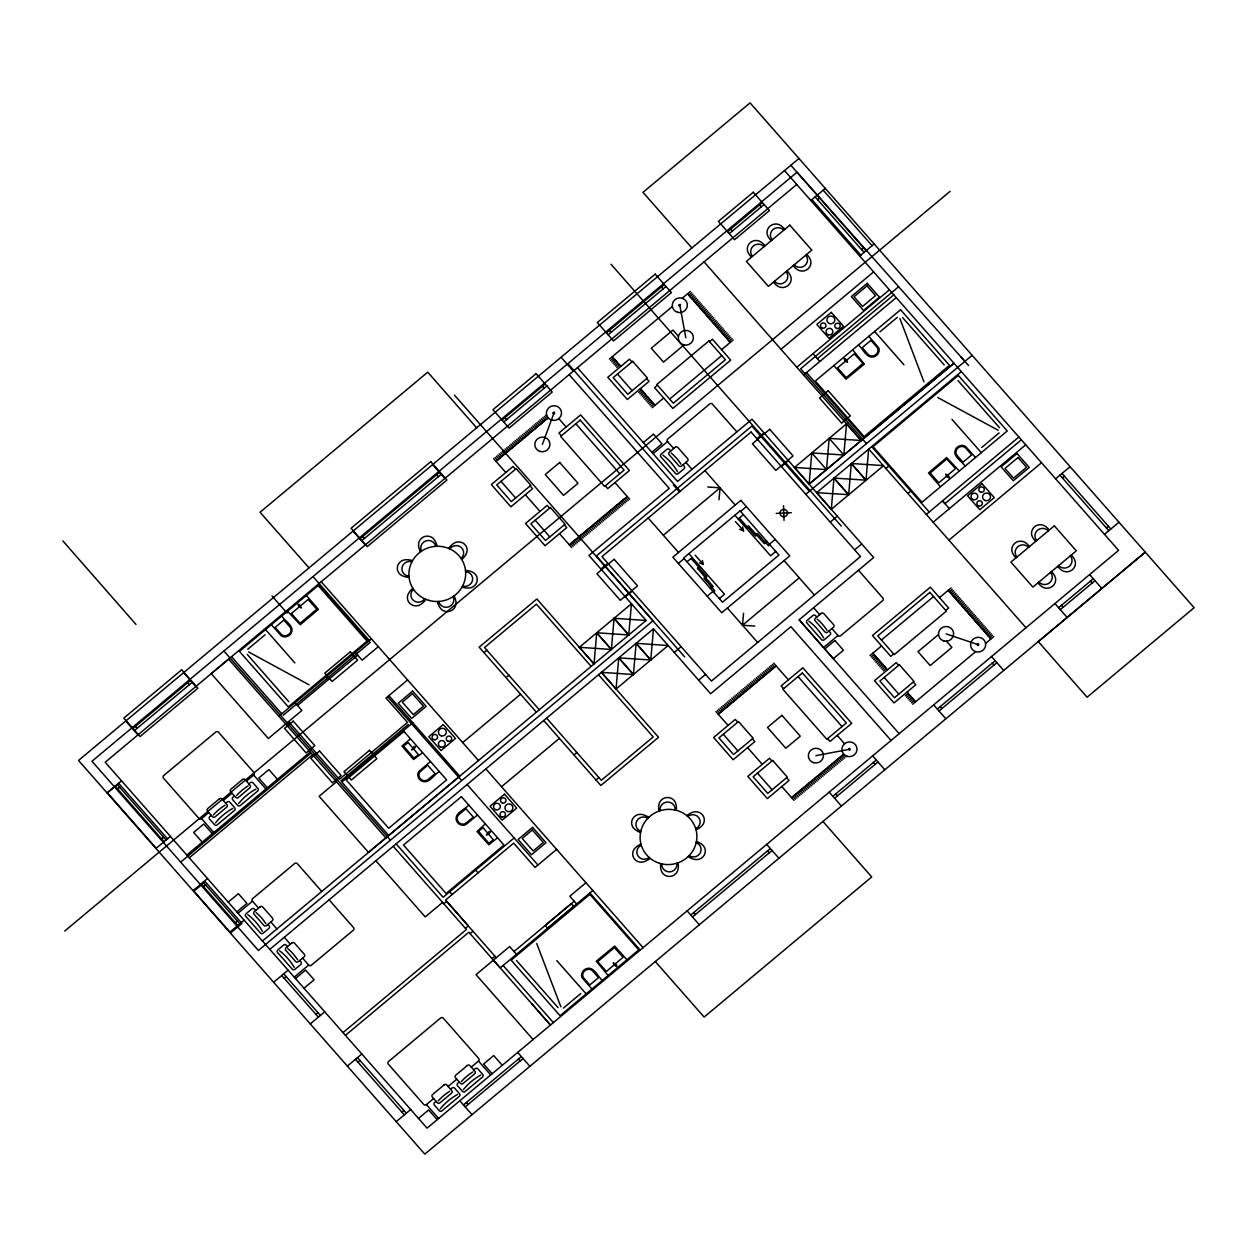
<?xml version="1.0" encoding="UTF-8"?>
<svg xmlns="http://www.w3.org/2000/svg" width="1257" height="1257" viewBox="0 0 1257 1257"><rect width="100%" height="100%" fill="white"/><g stroke="black" fill="none" stroke-linecap="round" stroke-linejoin="round"><path stroke-width="1.5" d="M846.448 360.476L845.081 361.01L844.06 358.638L845.395 358.732L847.595 362.252L845.411 361.199M300.25 606.173L298.883 606.691L297.862 604.334L299.197 604.413L301.413 607.948L299.213 606.88M577.45 367.673L677.523 481.447L752.016 419.225L809.084 484.102L953.984 363.242L861.218 440.484L846.527 423.813L794.455 467.463L831.301 509.336L833.957 478.084L866.01 480.158L868.65 448.922L1025.979 627.746M594.042 663.963L596.714 632.774L628.767 634.958L631.438 603.769L579.351 647.308L594.042 663.963L536.865 598.976L479.168 647.166L536.346 712.169M846.527 423.813L843.84 455.003L811.786 452.929L809.131 484.102L861.218 440.484L704.093 261.896M794.455 467.463L826.509 469.584L829.149 438.379L861.218 440.484M616.04 689.04L618.758 657.835L650.796 660.019L636.121 643.333L633.402 674.522L601.396 672.338L616.04 689.04L668.158 645.517L636.121 643.333L650.765 660.019L653.483 628.814L710.614 693.785L790.889 626.709L891.087 740.499M719.02 499.767L720.057 487.842L707.785 487.009M754.797 626.065L742.51 625.248L743.547 613.306M412.909 747.915L414.119 748.763L415.548 746.564L414.213 746.469L411.51 749.926L413.773 748.905M487.779 833.03L489.004 833.878L490.434 831.663L489.099 831.584L486.396 835.041L488.659 834.004M542.364 444.428L553.96 413.082M283.171 715.296L370.281 642.327M181.228 861.658L310.275 753.65M313.669 755.818L316.56 753.399M898.629 286.722L800.63 368.772L866.466 443.611M335.273 780.377L338.164 777.957M336.483 781.775L319.121 796.278L368.505 852.403L459.763 776.15L388.916 695.608L386.009 698.028L407.472 722.414L339.359 779.309L288.591 721.597M340.898 780.927L408.289 724.425M348.33 776.637L374.366 754.876L371.931 752.095M600.925 569.075L607.838 563.309M625.357 596.855L632.255 591.073M858.484 570.269L882.885 598.065A1.901 1.838 -14.2 0 1 882.665 600.657L840.666 635.696A1.901 1.838 -14.2 0 1 838.01 635.508L823.524 647.591L799.122 619.795L873.678 557.542L816.626 492.681L961.338 371.616M769.41 544.218L775.192 539.379M468.704 804.999C465.027 809.728 453.667 813.012 456.558 820.868A7.448 7.212 -14.2 0 0 459.559 824.293L461.743 825.126A5.939 5.751 -14.2 0 0 465.766 824.608L477.503 814.992M885.871 468.5L888.762 466.08M466.206 823.036L473.308 817.097L465.938 808.722L458.836 814.662A5.374 5.201 -14.2 0 0 458.271 821.669L458.994 822.518A5.374 5.201 -14.2 0 0 466.206 823.052M830.201 522.095L837.288 516.171M484.903 824.246L477.016 831.553L488.894 844.798L497.128 838.12M907.868 493.482L910.759 491.063M854.634 549.875L861.721 543.951M981.748 447.476L999.095 432.942M926.299 514.427L1018.893 436.996M1021.344 439.777L944.95 503.648L942.499 500.867L949.349 508.645M933.134 522.205L1025.712 444.805M556.631 849.386L535.042 867.44L513.673 843.148L445.559 900.043L496.264 957.708M470.071 933.637L472.962 931.217M948.925 540.149L1041.503 462.749M492.068 958.635L494.959 956.216M585.951 882.713L569.798 896.225L576.649 903.987M514.019 951.549L574.198 901.222M939.498 597.609L951.062 587.93M592.785 890.49L500.255 967.874L493.373 960.128L509.619 946.537L516.454 954.314M563.45 1008.051L580.797 993.517M798.981 158.492L78.515 760.454L424.803 1154.13L1145.268 552.169L1038.313 641.604L1087.085 697.226L1194.15 607.712L750.052 102.87L642.987 192.337L691.916 247.959M132.582 728.746L190.467 680.398M359.879 538.86L439.463 472.365M501.952 420.105L545.365 383.841M606.408 332.885L664.293 284.522M727.693 231.555L762.418 202.534M134.295 730.694L192.18 682.347M361.592 540.793L441.176 474.313M503.664 422.053L547.078 385.789M608.121 334.833L665.99 286.47M729.406 233.503L764.13 204.482M796.734 184.465L105.195 762.245L427.05 1128.142L1118.589 550.377L784.525 170.591M247.739 649.256L265.117 634.754M609.378 359.093L672.338 306.519M682.252 298.239L690.407 291.404M610.603 360.492L613.495 358.072M688.742 295.206L691.633 292.787M611.829 361.875L614.72 359.455M689.952 296.605L692.858 294.185M613.055 363.273L615.946 360.853M691.177 297.988L694.068 295.568M496.059 461.382L548.162 417.921L545.727 415.14M614.264 364.656L617.156 362.236M692.403 299.37L695.294 296.966M810.828 200.507L825.299 188.409M615.49 366.038L618.381 363.619M693.628 300.769L696.519 298.349M107.065 792.916L121.536 780.833M616.716 367.437L619.607 365.017M694.838 302.151L697.745 299.732M817.616 199.659L819.643 197.962M696.064 303.55L698.955 301.13M117.624 788.925L119.635 787.228M697.289 304.932L700.18 302.513M698.515 306.315L701.406 303.895M699.725 307.714L702.616 305.294M700.95 309.096L703.841 306.677M702.176 310.495L705.067 308.075M703.401 311.877L706.293 309.458M704.611 313.26L707.502 310.84M705.837 314.659L708.728 312.239M707.062 316.041L709.954 313.622M708.288 317.424L711.179 315.02M709.498 318.822L712.389 316.403M710.724 320.205L713.615 317.785M683.997 344.952L663.476 362.095L651.252 348.205L672.966 330.072L678.434 336.295M711.949 321.603L714.84 319.184M713.175 322.986L716.066 320.566M714.385 324.369L717.276 321.949M715.61 325.767L718.501 323.348M638.697 392.435L641.589 390.016M716.836 327.15L719.727 324.73M639.923 393.818L642.814 391.398M718.061 328.533L720.952 326.129M641.149 395.201L644.04 392.781M719.271 329.931L722.162 327.511M642.358 396.599L645.265 394.179M720.497 331.314L723.388 328.894M657.442 385.192L654.536 387.612L672.856 408.431L730.726 360.083L712.42 339.249L709.514 341.668M643.584 397.982L646.475 395.562M721.722 332.712L724.613 330.292M644.81 399.365L647.701 396.961M722.948 334.095L725.839 331.675M646.035 400.763L648.926 398.343M724.158 335.478L727.049 333.058M647.245 402.146L650.152 399.726M725.383 336.876L728.274 334.456M648.471 403.544L651.362 401.124M726.609 338.259L729.5 335.839M649.696 404.927L652.587 402.507M727.819 339.641L730.726 337.237M278.85 716.239L371.459 638.87M650.922 406.31L653.813 403.906M729.044 341.04L731.935 338.62M652.132 407.708L663.696 398.013M721.581 349.666L733.161 340.003M297.5 705.476L357.711 655.18M669.651 399.066L721.738 355.558M378.294 646.648L362.11 660.176L355.26 652.399M287.005 725.509L289.896 723.089M861.595 249.64L863.622 247.959M161.587 838.922L163.614 837.225M859.694 256.051L874.165 243.968M155.931 848.475L170.402 836.376M643.317 442.558L653.451 434.105L661.999 443.815L651.88 452.284M64.736 931.044L950.072 191.347M246.435 781.131L253.663 775.082A1.901 1.838 -14.2 0 0 253.898 772.489L218.467 732.202A1.901 1.838 -14.2 0 0 215.795 732.03L163.709 775.553A1.901 1.838 -14.2 0 0 163.489 778.146L198.905 818.417A1.901 1.838 -14.2 0 0 201.576 818.606L208.819 812.556M223.275 800.473L231.964 793.214M211.255 815.337L209.809 816.547A1.901 1.838 -14.2 0 0 209.589 819.14L214.476 824.702A1.901 1.838 -14.2 0 0 217.131 824.875L234.493 810.372A1.901 1.838 -14.2 0 0 234.729 807.764L229.842 802.217A1.901 1.838 -14.2 0 0 227.171 802.029L225.726 803.239M234.399 795.995L232.954 797.205A1.901 1.838 -14.2 0 0 232.734 799.798L237.62 805.36A1.901 1.838 -14.2 0 0 240.291 805.533L257.654 791.03A1.901 1.838 -14.2 0 0 257.874 788.422L252.987 782.875A1.901 1.838 -14.2 0 0 250.316 782.687L248.87 783.897M653.09 453.667L667.561 441.584A1.901 1.838 -14.2 0 1 667.797 438.992L709.749 403.921A1.901 1.838 -14.2 0 1 712.42 404.11L736.853 431.874M780.99 349.289L873.631 271.889M186.822 855.043L310.243 751.922M189.257 857.824L312.694 754.703M388.916 695.608L407.614 679.974M569.28 544.768L627.18 496.468M796.781 367.248L889.406 289.833M817.38 358.701L893.806 294.845M896.257 297.61L803.616 375.026L806.507 372.606L864.109 438.065M193.028 890.632L207.499 878.549M203.571 886.641L205.598 884.944M484.086 652.572L486.993 650.152M879.963 331.817L897.341 317.314M412.799 722.775L341.794 782.09L388.727 835.512M756.965 438.693L763.989 432.832M410.018 739.132L402.004 746.045L413.616 759.511L422.226 753.022M663.335 535.231L720.057 487.842M228.24 902.133L238.359 893.664L246.922 903.39L236.787 911.859M506.084 677.57L508.975 675.15M238.013 913.242L252.484 901.159A1.901 1.838 -14.2 0 1 252.704 898.551L294.672 863.496A1.901 1.838 -14.2 0 1 297.343 863.669L321.761 891.449M235.326 922.748L237.353 921.051M781.398 466.473L788.422 460.612M430.491 761.553L418.958 771.389A5.939 5.751 -14.2 0 0 417.811 775.192L418.33 777.423A7.448 7.212 -14.2 0 0 421.331 780.848C428.7 784.824 433.916 774.485 439.29 771.562M420.608 771.217L427.726 765.277L435.095 773.652L427.977 779.591A5.374 5.201 -14.2 0 1 420.781 779.073L420.027 778.24A5.374 5.201 -14.2 0 1 420.592 771.217M229.67 932.301L244.141 920.203M844.013 420.922L846.904 418.502M462.686 742.588L520.571 694.225M678.34 563.435L684.122 558.595M740.577 511.426L746.359 506.602M686.935 561.785L692.277 557.574M738.173 518.984L743.39 514.632M697.682 568.573L698.845 567.614M700.463 566.876L699.301 567.85L691.114 558.548M746.485 528.427L747.632 527.453L739.446 518.151M262.446 941.022L646.114 620.455L588.952 555.453L669.227 488.392L569.154 374.617M705.067 577.246L703.904 578.22L712.091 587.522L713.253 586.563L697.509 568.384L698.672 567.41L706.858 576.712L705.696 577.686M756.29 534.445L757.452 533.471L765.639 542.788L764.476 543.747L748.449 525.819L747.302 526.777L755.488 536.095L756.635 535.121M805.784 494.3L972.132 355.338M269.799 949.381L653.483 628.814M710.158 588.182L711.462 587.098L714.762 590.837L713.457 591.937M766.597 541.013L765.293 542.113L768.593 545.852L769.897 544.768M707.172 596.211L712.97 591.371M719.318 598.599L724.519 594.247L688.852 553.677M775.758 551.43L770.557 555.783L734.874 515.229M831.301 509.336L883.451 465.734M501.512 786.725L559.381 738.362M273.617 982.267L288.089 970.168M284.161 978.26L286.187 976.579M674.223 652.414L681.137 646.648M294.232 977.145L308.688 965.062A1.901 1.838 -14.2 0 0 311.359 965.235L353.327 930.18A1.901 1.838 -14.2 0 0 353.547 927.587L329.114 899.808M295.442 978.543L305.577 970.074L314.124 979.8L303.99 988.253M573.978 754.938L576.869 752.519M742.51 625.248L799.232 577.859M698.656 680.178L705.57 674.412M514.129 837.963L443.124 897.278L396.112 843.84M442.59 902.4L425.227 916.903L375.859 860.762M443.8 903.767L446.691 901.348L468.311 925.89L465.404 928.326M595.959 779.937L598.851 777.517M315.916 1014.368L317.942 1012.686M310.259 1023.921L324.73 1011.838M718.297 714.322L776.166 665.974M343.02 1032.626L466.441 929.504L393.221 846.26M345.424 1035.359L468.845 932.238L550.456 1025.036L531.695 1003.605M347.356 1066.093L361.827 1053.995M1055.613 478.791L1070.084 466.693M357.899 1062.102L359.926 1060.405M1062.401 477.943L1064.428 476.246M493.388 960.144L476.026 974.646L533.094 1039.539M881.424 640.033L933.558 596.556M869.985 655.573L881.581 645.925M871.211 656.955L874.102 654.536M949.396 591.733L952.287 589.329M872.421 658.354L875.328 655.934M950.606 593.131L953.497 590.711M873.646 659.736L876.538 657.317M951.832 594.514L954.723 592.11M874.872 661.135L877.763 658.715M953.057 595.912L955.948 593.493M876.082 662.518L878.989 660.098M954.267 597.295L957.158 594.875M877.307 663.9L880.199 661.496M955.493 598.693L958.384 596.274M878.533 665.299L881.424 662.879M956.718 600.076L959.61 597.656M893.633 653.923L890.726 656.343L872.437 635.492L930.353 587.192L948.642 608.027L945.751 610.446M879.743 666.681L882.65 664.277M957.928 601.475L960.819 599.055M880.968 668.08L883.86 665.66M959.154 602.857L962.045 600.437M882.194 669.462L885.085 667.043M960.379 604.24L963.271 601.836M883.404 670.861L886.311 668.441M961.589 605.638L964.48 603.219M962.815 607.021L965.706 604.617M964.04 608.419L966.932 606M965.25 609.802L968.141 607.398M938.508 634.534L917.971 651.66L930.18 665.55L951.895 647.434L946.427 641.211M966.476 611.201L969.367 608.781M967.701 612.583L970.593 610.164M968.911 613.982L971.802 611.562M970.137 615.364L973.028 612.945M971.362 616.747L974.254 614.343M972.572 618.145L975.463 615.726M973.798 619.528L976.689 617.124M975.023 620.927L977.915 618.507M976.233 622.309L979.124 619.905M977.459 623.708L980.35 621.288M978.684 625.09L981.576 622.671M979.894 626.489L982.785 624.069M981.12 627.872L984.011 625.452M401.879 1112.084L403.89 1110.402M982.33 629.27L985.237 626.85M905.37 695.875L908.277 693.455M983.555 630.653L986.446 628.233M1106.364 527.924L1108.391 526.243M396.206 1121.637L410.678 1109.554M906.596 697.258L909.487 694.838M984.781 632.035L987.672 629.631M907.821 698.656L910.712 696.237M985.991 633.434L988.898 631.014M1104.479 534.335L1118.934 522.252M791.58 797.645L843.667 754.137L846.102 756.903M909.031 700.039L911.938 697.619M987.216 634.816L990.107 632.412M471.265 1067.114L478.493 1061.065A1.901 1.838 -14.2 0 0 478.713 1058.473L443.297 1018.201A1.901 1.838 -14.2 0 0 440.626 1018.013L388.539 1061.537A1.901 1.838 -14.2 0 0 388.303 1064.145L423.735 1104.416A1.901 1.838 -14.2 0 0 426.406 1104.589L433.634 1098.539M448.105 1086.457L456.794 1079.197M910.257 701.437L913.148 699.018M988.442 636.215L991.333 633.795M911.482 702.82L914.373 700.4M989.652 637.598L992.559 635.178M436.085 1101.321L434.639 1102.53A1.901 1.838 -14.2 0 0 434.403 1105.123L439.29 1110.685A1.901 1.838 -14.2 0 0 441.961 1110.858L459.324 1096.355A1.901 1.838 -14.2 0 0 459.559 1093.763L454.673 1088.201A1.901 1.838 -14.2 0 0 452.001 1088.028L450.556 1089.238M459.229 1081.978L457.784 1083.188A1.901 1.838 -14.2 0 0 457.564 1085.781L462.45 1091.343A1.901 1.838 -14.2 0 0 465.121 1091.516L482.484 1077.013A1.901 1.838 -14.2 0 0 482.704 1074.421L477.817 1068.859A1.901 1.838 -14.2 0 0 475.146 1068.686L473.7 1069.896M912.692 704.203L975.668 651.66A7.589 7.353 -14.2 0 0 985.519 642.971A7.589 7.353 -14.2 0 0 973.012 639.279A7.589 7.353 -14.2 0 0 975.825 651.707M985.598 643.38L993.768 636.576M418.487 1118.431L428.621 1109.962L437.169 1119.688M463.472 1104.934L521.356 1056.571M690.769 915.033L770.352 848.538M832.857 796.325L876.255 760.061M937.298 709.074L995.183 660.711M1058.583 607.728L1093.307 578.723M465.184 1106.883L523.069 1058.52M692.481 916.982L772.065 850.486M834.569 798.274L877.967 762.009M939.01 711.006L996.88 662.659M1060.295 609.676L1095.02 580.671M815.903 755.646L849.449 749.298M776.197 513.39L791.344 512.699M883.372 465.577L851.303 463.503L848.664 494.692L816.61 492.65M646.114 620.455L614.06 618.303L611.405 649.46L579.351 647.308M615.286 964.056L614.406 965.266L616.653 966.602L616.763 965.313L613.243 962.752L614.264 964.92M947.699 475.413L946.82 476.623L949.066 477.974L949.176 476.67L945.657 474.109L946.678 476.277M946.065 633.858L978.119 644.652M739.697 529.276L743.594 530.847L742.588 526.856M699.458 562.885L703.354 564.456L702.349 560.481M937.706 397.511L998.215 430.271M248.603 651.927L309.049 684.814M806.743 254.354L807.355 254.982A22.626 21.919 -14.2 0 1 809.885 258.533A8.658 8.39 -14.2 0 1 796.938 269.344A22.626 21.919 -14.2 0 1 793.733 266.358L793.183 265.683M771.201 240.684L770.588 240.04A22.626 21.919 -14.2 0 1 768.058 236.505A8.658 8.39 -14.2 0 1 780.99 225.694A22.626 21.919 -14.2 0 1 784.211 228.68L784.745 229.355M787.008 270.836L787.62 271.465A22.626 21.919 -14.2 0 1 790.15 275.016A8.658 8.39 -14.2 0 1 777.219 285.826A22.626 21.919 -14.2 0 1 773.998 282.841L773.526 282.244M1071.247 555.06L1071.86 555.688A22.626 21.919 -14.2 0 1 1074.389 559.239A8.658 8.39 -14.2 0 1 1061.442 570.05A22.626 21.919 -14.2 0 1 1058.237 567.064L1057.718 566.42M751.435 257.119L750.885 256.569A22.626 21.919 -14.2 0 1 748.324 252.987A8.658 8.39 -14.2 0 1 761.255 242.177A22.626 21.919 -14.2 0 1 764.476 245.162L765.026 245.838M1035.658 541.343L1035.124 540.793A22.626 21.919 -14.2 0 1 1032.563 537.21A8.658 8.39 -14.2 0 1 1045.494 526.4A22.626 21.919 -14.2 0 1 1048.715 529.386M1051.512 571.542L1052.125 572.171A22.626 21.919 -14.2 0 1 1054.654 575.722A8.658 8.39 -14.2 0 1 1041.723 586.532A22.626 21.919 -14.2 0 1 1038.502 583.547L1037.999 582.902M1015.939 557.825L1015.389 557.275A22.626 21.919 -14.2 0 1 1012.828 553.693A8.658 8.39 -14.2 0 1 1025.775 542.883A22.626 21.919 -14.2 0 1 1028.98 545.868L1029.53 546.544M964.889 361.387L797.001 172.225L91.965 761.255L258.408 950.481L653.027 620.785L596.399 555.955L751.89 426.044L809.335 491.346M957.96 380.557L999.551 427.757M951.942 419.367L981.293 452.677M975.511 457.517L965.549 446.455A5.939 5.751 -14.2 0 0 961.668 445.402L959.374 445.936A7.448 7.212 -14.2 0 0 955.807 448.922C951.612 456.118 962.186 461.13 965.109 466.237M956.986 455.364L963.003 462.183L971.724 454.877L965.722 448.058A5.374 5.201 -14.2 0 0 958.51 447.633L957.63 448.356A5.374 5.201 -14.2 0 0 956.986 455.364M958.95 470.652L946.647 457.564L928.514 472.946L940.157 486.396M829.149 438.379L843.84 455.003M811.818 452.913L826.477 469.568M313.103 576.774L369.511 640.693M626.536 959.295L614.642 946.065L596.305 961.212L607.744 975.039M387.753 696.771L461.288 780.141M602.323 980.303C597.578 976.61 593.933 965.737 586.171 968.738A7.448 7.212 -14.2 0 0 582.604 971.724L581.724 973.845A5.939 5.751 -14.2 0 0 582.195 977.757L591.921 989.023M556.757 960.568L586.139 993.863M516.501 960.521L558.108 1007.69M224.045 651.189L390.346 840.022M823.209 190.168L872.075 245.728M961.212 357.208L968.581 365.567M790.889 165.28L866.057 250.724M1061.976 473.465L1110.842 529.008M815.164 196.878L864.03 252.421M1059.95 475.162L1108.815 530.705M811.912 199.612L860.778 255.155M902.683 317.675L944.196 364.923M1089.646 574.559L1101.855 588.449M874.621 331.439L903.924 364.797M759.527 204.954L761.239 206.902M1090.416 581.143L1092.129 583.075M868.838 336.279L878.533 347.56A5.939 5.751 -14.2 0 1 879.004 351.473L878.109 353.594A7.448 7.212 -14.2 0 1 874.542 356.579C866.764 359.549 863.135 348.676 858.405 344.984M852.984 350.232L864.392 364.074L846.024 379.19L834.161 365.944M730.584 229.135L732.297 231.084M1061.474 605.324L1063.186 607.257M1054.922 603.564L1067.13 617.454M812.98 353.704L819.831 361.482M871.62 446.612L929.19 512.008M687.532 293.839L730.27 342.423M948.171 590.35L990.862 638.98M991.506 656.547L1003.73 670.437M661.386 286.942L663.099 288.89M992.276 663.13L993.988 665.079M611.012 264.269L841.31 526.086M609.299 330.465L611.012 332.414M940.189 706.654L941.902 708.587M631.957 361.937L629.506 359.156L607.807 377.289L627.353 399.49L649.052 381.358L646.617 378.593M898.661 665.362L896.21 662.58L874.495 680.697L894.026 702.93L915.74 684.814L913.289 682.032M933.637 704.894L945.845 718.784M612.269 356.689L620.832 366.4M640.363 388.617L655.023 405.273M872.892 653.169L887.521 669.84M907.051 692.057L915.599 701.799M704.91 470.621L735.219 505.063M784.085 560.622L814.395 595.08M617.486 374.02L632.145 390.676M884.174 677.444L898.818 694.115M667.561 441.584L673.673 448.529M685.882 462.419L691.994 469.364M813.593 607.712L819.705 614.657M831.898 628.563L838.01 635.508M735.408 521.529L743.594 530.847M670.782 450.949L669.557 449.55A1.901 1.838 -14.2 0 0 666.886 449.377L661.103 454.217A1.901 1.838 -14.2 0 0 660.883 456.81L675.543 473.48A1.901 1.838 -14.2 0 0 678.199 473.653L683.997 468.814A1.901 1.838 -14.2 0 0 684.217 466.221L682.991 464.839M816.799 617.077L815.589 615.694A1.901 1.838 -14.2 0 0 812.918 615.506L807.12 620.33A1.901 1.838 -14.2 0 0 806.9 622.938L821.544 639.609A1.901 1.838 -14.2 0 0 824.215 639.797L829.997 634.958A1.901 1.838 -14.2 0 0 830.233 632.365L829.007 630.967M799.201 619.764L899.195 733.727M568.101 363.807L680.383 491.456M561.093 357.271L573.302 371.161M673.375 484.935L679.487 491.864M872.594 755.897L884.818 769.787M695.168 555.154L703.354 564.456M575.847 423.719L619.78 473.748M798.054 676.596L842.033 726.577M542.474 386.26L544.187 388.209M873.364 762.48L875.076 764.429M648.188 518.01L678.497 552.452M727.363 608.011L757.672 642.468M558.846 418.644L566.169 426.987M614.972 482.562L629.631 499.233M773.731 663.193L788.375 679.864M837.241 735.408L844.563 743.735M625.75 497.662L628.186 500.443M772.285 664.403L774.736 667.168M624.289 498.872L626.74 501.653M770.84 665.597L773.275 668.378M622.843 500.066L625.295 502.847M769.394 666.807L771.829 669.588M621.398 501.276L623.833 504.057M767.948 668.017L770.384 670.798M544.281 416.35L546.716 419.131M561.376 435.802L558.925 433.021L580.64 414.904L629.458 470.479L607.744 488.596L605.293 485.815M619.952 502.486L622.388 505.267M766.503 669.227L768.938 672.008M783.598 688.679L781.147 685.898L802.846 667.781L851.712 723.325L829.997 741.441L827.562 738.676M842.221 755.331L844.657 758.112M542.835 417.56L545.271 420.341M618.507 503.696L620.942 506.477M765.057 670.437L767.493 673.218M840.76 756.541L843.211 759.322M541.374 418.77L543.825 421.535M617.061 504.905L619.497 507.687M763.612 671.647L766.047 674.428M839.315 757.751L841.766 760.532M539.929 419.964L542.38 422.745M615.6 506.115L618.051 508.896M762.151 672.856L764.602 675.638M837.869 758.961L840.32 761.742M538.483 421.174L540.934 423.955M614.154 507.325L616.606 510.106M760.705 674.066L763.156 676.847M836.424 760.171L838.875 762.952M537.038 422.383L539.473 425.165M612.709 508.535L615.16 511.3M759.259 675.276L761.711 678.057M834.978 761.381L837.429 764.162M535.592 423.593L538.027 426.374M611.263 509.729L613.699 512.51M757.814 676.486L760.265 679.267M833.532 762.59L835.968 765.372M534.146 424.803L536.582 427.584M609.818 510.939L612.253 513.72M756.368 677.696L758.819 680.477M832.087 763.8L834.522 766.581M532.701 426.013L535.136 428.794M608.372 512.149L610.808 514.93M754.923 678.906L757.358 681.687M830.641 765.01L833.077 767.791M531.24 427.223L533.691 430.004M606.927 513.359L609.362 516.14M753.477 680.116L755.913 682.897M829.196 766.22L831.631 769.001M529.794 428.433L532.245 431.198M605.465 514.569L607.917 517.35M752.032 681.325L754.467 684.091M827.75 767.43L830.186 770.211M528.349 429.627L530.784 432.408M604.02 515.779L606.471 518.56M750.586 682.535L753.022 685.301M826.305 768.64L828.74 771.421M526.903 430.837L529.338 433.618M602.574 516.988L605.01 519.769M749.141 683.745L751.576 686.511M824.843 769.85L827.295 772.631M525.457 432.047L527.893 434.828M601.129 518.198L603.564 520.964M747.695 684.955L750.13 687.72M823.398 771.06L825.849 773.825M524.012 433.256L526.447 436.038M599.683 519.392L602.119 522.174M746.234 686.149L748.685 688.93M821.952 772.269L824.403 775.035M522.566 434.466L525.002 437.247M598.238 520.602L600.673 523.383M744.788 687.359L747.239 690.14M820.507 773.479L822.958 776.245M521.105 435.676L523.556 438.457M596.792 521.812L599.228 524.593M743.343 688.569L745.794 691.35M819.061 774.689L821.512 777.455M504.858 417.685L506.555 419.634M835.748 793.905L837.461 795.854M519.66 436.886L522.111 439.651M595.331 523.022L597.782 525.803M741.897 689.779L744.348 692.56M817.616 775.883L820.051 778.664M518.214 438.08L520.649 440.861M593.885 524.232L596.337 527.013M740.452 690.989L742.903 693.77M816.17 777.093L818.606 779.874M829.196 792.161L841.404 806.051M516.768 439.29L519.204 442.071M592.44 525.442L594.875 528.223M739.006 692.198L741.441 694.98M814.725 778.303L817.16 781.084M515.323 440.5L517.758 443.281M590.994 526.652L593.43 529.433M737.56 693.408L739.996 696.189M813.279 779.513L815.714 782.294M513.877 441.71L516.313 444.491M589.549 527.861L591.984 530.627M736.115 694.618L738.55 697.399M811.833 780.723L814.269 783.504M512.416 442.92L514.867 445.701M588.103 529.056L590.539 531.837M734.669 695.828L737.105 698.609M810.388 781.933L812.823 784.714M510.971 444.13L513.422 446.911M586.642 530.265L589.093 533.047M733.224 697.038L735.659 699.819M808.927 783.142L811.378 785.924M509.525 445.339L511.96 448.12M585.196 531.475L587.648 534.256M731.778 698.248L734.214 701.029M807.481 784.352L809.932 787.133M508.079 446.549L510.515 449.315M583.751 532.685L586.186 535.466M730.317 699.458L732.768 702.239M806.036 785.562L808.487 788.343M506.634 447.743L509.069 450.525M582.305 533.895L584.741 536.676M728.871 700.668L731.323 703.449M804.59 786.772L807.041 789.553M580.86 535.105L583.295 537.886M505.188 448.953L507.624 451.734M727.426 701.877L729.877 704.643M803.144 787.982L805.596 790.763M503.743 450.163L506.178 452.944M579.414 536.315L581.85 539.096M725.98 703.087L728.432 705.853M801.699 789.192L804.134 791.973M454.421 395.091L684.719 656.924M502.281 451.373L504.733 454.154M577.969 537.525L580.404 540.29M724.535 704.297L726.986 707.062M800.253 790.402L802.689 793.183M500.836 452.583L503.287 455.364M515.496 469.254L513.045 466.473L491.33 484.589L510.861 506.822L532.575 488.706L530.124 485.925M549.655 508.158L547.219 505.377L525.505 523.493L545.035 545.727L566.75 527.61L564.299 524.829M576.507 538.719L578.958 541.5M723.089 705.507L725.525 708.272M737.733 722.178L735.298 719.397L713.599 737.529L733.13 759.731L754.828 741.614L752.393 738.833M771.939 761.051L769.504 758.285L747.805 776.402L767.336 798.619L789.035 780.487L786.599 777.722M798.808 791.611L801.243 794.377M476.654 427.804L427.726 372.166L260.073 512.243L309.002 567.865M822.942 821.481L871.729 876.946L704.14 1017.07L655.29 961.542M499.39 453.793L501.826 456.574M575.062 539.929L577.513 542.71M721.644 706.701L724.079 709.482M797.362 792.821L799.798 795.587M573.616 541.139L576.052 543.92M497.945 455.003L500.38 457.784M720.198 707.911L722.634 710.692M795.917 794.031L798.352 796.797M496.499 456.212L498.935 458.978M572.171 542.348L574.606 545.129M718.753 709.121L721.188 711.902M794.471 795.241L796.907 798.006M495.054 457.407L497.489 460.188M570.725 543.558L573.161 546.339M717.307 710.331L719.742 713.112M793.01 796.435L795.461 799.216M493.592 458.616L505.817 472.506M525.347 494.739L539.991 511.41M559.506 533.644L571.715 547.549M715.862 711.541L728.07 725.43M747.616 747.648L762.276 764.319M781.807 786.536L794.015 800.426M501.009 481.321L515.653 497.992M535.183 520.241L549.828 536.912M723.278 734.261L737.922 750.916M757.484 773.134L772.128 789.805M432.628 464.587L444.837 478.477M766.691 844.374L778.9 858.264M436.572 474.785L438.284 476.733M767.461 850.958L769.174 852.906M601.396 672.338L658.542 737.293L600.846 785.499L543.7 720.528M591.151 666.383L536.409 604.161L484.511 647.528L539.237 709.749M598.505 674.758L653.2 736.932L601.302 780.298L546.606 718.108M362.77 536.44L364.483 538.389M693.66 912.613L695.372 914.562M353.044 531.082L365.253 544.972M687.108 910.869L699.316 924.759M321.226 581.755L478.477 760.532M485.83 768.891L643.065 947.652M318.335 584.175L368.568 641.29M589.894 892.91L640.174 950.072M306.787 595.928L318.398 609.394L300.234 624.745L287.963 611.625M467.117 784.525L537.933 865.02M352.369 654.818L354.804 657.6M272.062 596.038L287.036 613.055M281.804 616.04C284.71 621.147 295.269 626.175 291.058 633.355A7.448 7.212 -14.2 0 1 287.492 636.341L285.198 636.875A5.939 5.751 -14.2 0 1 281.301 635.806L271.371 624.729M326.317 676.58L328.768 679.361M265.573 629.568L294.861 662.926M475.68 870.048L478.116 872.814M295.049 702.71L301.9 710.488L268.338 738.519L211.239 673.642L228.601 659.124L385.868 837.9M247.283 654.441L288.764 701.72M449.629 891.81L452.08 894.575M231.508 656.704L281.741 713.819M503.114 965.486L553.363 1022.617M183.632 672.621L195.841 686.511M277.451 779.293L268.904 769.583L258.785 778.036L267.332 787.762M517.695 1052.408L529.904 1066.297M187.576 682.818L189.288 684.751M518.465 1058.991L520.178 1060.939M253.663 775.082L265.887 788.972M502.281 1065.292L493.734 1055.566L483.599 1064.019L492.163 1073.745M478.493 1061.065L490.717 1074.955M135.489 726.342L137.186 728.274M466.378 1102.515L468.091 1104.463M125.747 720.984L137.971 734.858M459.811 1100.771L472.035 1114.66M201.576 818.606L213.784 832.495M212.339 833.705L203.791 823.979L193.672 832.433L202.22 842.159M252.484 901.159L258.581 908.104M270.805 921.978L276.917 928.923M284.271 937.282L290.367 944.227M302.591 958.117L308.688 965.062M255.69 910.508L254.48 909.125A1.901 1.838 -14.2 0 0 251.809 908.952L246.011 913.776A1.901 1.838 -14.2 0 0 245.791 916.384L260.45 933.04A1.901 1.838 -14.2 0 0 263.122 933.228L268.904 928.389A1.901 1.838 -14.2 0 0 269.124 925.796L267.914 924.398M287.476 946.647L286.25 945.264A1.901 1.838 -14.2 0 0 283.595 945.075L277.797 949.915A1.901 1.838 -14.2 0 0 277.577 952.507L292.237 969.178A1.901 1.838 -14.2 0 0 294.908 969.351L300.69 964.528A1.901 1.838 -14.2 0 0 300.91 961.919L299.7 960.537M426.406 1104.589L438.614 1118.479M167.59 838.922L118.724 783.378L107.426 792.821L156.292 848.365M117.2 784.462L166.065 840.006M203.147 882.178L239.804 923.832M283.736 973.798L320.394 1015.452M357.475 1057.624L406.341 1113.168M115.173 786.144L164.038 841.703M201.12 883.86L237.777 925.529M281.725 975.495L318.367 1017.149M355.448 1059.321L404.314 1114.865M62.85 540.919L135.976 624.383M536.739 943.567L560.873 1006.794M899.918 318.555L923.926 381.845M679.817 305.247L685.835 337.772M783.52 505.691L784.022 520.398M215.434 822.926A57.492 55.685 -14.2 0 1 232.796 808.424M213.391 814.913A50.877 49.274 -14.2 0 1 224.972 805.25M238.579 803.584A57.492 55.685 -14.2 0 1 255.941 789.082M236.552 795.571A50.877 49.274 -14.2 0 1 248.132 785.908M247.818 914.687A57.492 55.685 -14.2 0 1 262.477 931.358M256.098 912.598A50.877 49.274 -14.2 0 1 265.871 923.706M440.249 1108.925A57.492 55.685 -14.2 0 1 457.611 1094.407M438.222 1100.896A50.877 49.274 -14.2 0 1 449.802 1091.233M463.409 1089.583A57.492 55.685 -14.2 0 1 480.771 1075.065M461.382 1081.554A50.877 49.274 -14.2 0 1 472.946 1071.891M279.604 950.826A57.492 55.685 -14.2 0 1 294.264 967.481M287.869 948.721A50.877 49.274 -14.2 0 1 297.642 959.829M438.08 603.643A22.626 21.919 -14.2 0 0 439.919 607.587A8.658 8.39 -14.2 0 0 455.977 602.134A22.626 21.919 -14.2 0 0 454.987 597.908A8.925 8.642 -14.2 0 0 454.013 595.959M677.994 862.852A8.925 8.642 -14.2 0 1 678.356 865.02A22.626 21.919 -14.2 0 1 678.057 869.357A8.658 8.39 -14.2 0 1 661.135 870.143A22.626 21.919 -14.2 0 1 660.538 865.837A8.925 8.642 -14.2 0 1 660.758 863.653M676.894 863.229A7.589 7.353 -14.2 0 1 669.667 871.902A7.589 7.353 -14.2 0 1 661.889 863.92M688.286 856.473A8.925 8.642 -14.2 0 0 690.14 857.73A22.626 21.919 -14.2 0 0 694.273 859.317A8.658 8.39 -14.2 0 0 702.254 844.688A22.626 21.919 -14.2 0 0 698.531 842.316A8.925 8.642 -14.2 0 0 696.425 841.562M696.189 842.677A7.589 7.353 -14.2 0 1 700.228 852.984A7.589 7.353 -14.2 0 1 689.119 855.656M687.799 816.422A7.589 7.353 -14.2 0 1 699.049 818.056A7.589 7.353 -14.2 0 1 695.718 828.709M650.073 858.248A8.925 8.642 -14.2 0 1 648.313 859.662A22.626 21.919 -14.2 0 1 644.307 861.642A8.658 8.39 -14.2 0 1 635.366 847.784A22.626 21.919 -14.2 0 1 638.917 845.081A8.925 8.642 -14.2 0 1 640.96 844.138M649.193 857.51A7.589 7.353 -14.2 0 1 637.943 855.891A7.589 7.353 -14.2 0 1 641.259 845.238M640.803 831.254A7.589 7.353 -14.2 0 1 636.765 820.947A7.589 7.353 -14.2 0 1 647.874 818.276M696.032 829.793A8.925 8.642 -14.2 0 0 698.091 828.85A22.626 21.919 -14.2 0 0 701.626 826.148A8.658 8.39 -14.2 0 0 692.686 812.289A22.626 21.919 -14.2 0 0 688.663 814.269A8.925 8.642 -14.2 0 0 686.919 815.683M640.567 832.37A8.925 8.642 -14.2 0 1 638.446 831.615A22.626 21.919 -14.2 0 1 634.738 829.259A8.658 8.39 -14.2 0 1 642.72 814.615A22.626 21.919 -14.2 0 1 646.868 816.217A8.925 8.642 -14.2 0 1 648.691 817.459M409.028 577.246A8.925 8.642 -14.2 0 1 406.781 577.104A22.626 21.919 -14.2 0 1 402.507 575.879A8.658 8.39 -14.2 0 1 405.917 559.711A22.626 21.919 -14.2 0 1 410.363 560.088A8.925 8.642 -14.2 0 1 412.5 560.763M408.934 576.115A7.589 7.353 -14.2 0 1 402.036 567.394A7.589 7.353 -14.2 0 1 411.95 561.769M436.902 546.276A8.925 8.642 -14.2 0 0 436.462 544.124A22.626 21.919 -14.2 0 0 434.639 540.196A8.658 8.39 -14.2 0 0 418.581 545.632A22.626 21.919 -14.2 0 0 419.555 549.875A8.925 8.642 -14.2 0 0 420.545 551.823M421.488 551.163A7.589 7.353 -14.2 0 1 425.903 540.871A7.589 7.353 -14.2 0 1 435.739 546.339M461.696 559.412A8.925 8.642 -14.2 0 0 463.393 557.935A22.626 21.919 -14.2 0 0 466.001 554.384A8.658 8.39 -14.2 0 0 453.337 543.637A22.626 21.919 -14.2 0 0 450.053 546.638A8.925 8.642 -14.2 0 0 448.78 548.476M449.833 548.932A7.589 7.353 -14.2 0 1 461.146 547.361A7.589 7.353 -14.2 0 1 461.068 558.454M462.057 587.019A8.925 8.642 -14.2 0 0 464.194 587.695A22.626 21.919 -14.2 0 0 468.641 588.072A8.658 8.39 -14.2 0 0 472.035 571.888A22.626 21.919 -14.2 0 0 467.761 570.662A8.925 8.642 -14.2 0 0 465.514 570.537M465.624 571.668A7.589 7.353 -14.2 0 1 472.522 580.388A7.589 7.353 -14.2 0 1 462.607 586.013M425.777 599.306A8.925 8.642 -14.2 0 1 424.505 601.145A22.626 21.919 -14.2 0 1 421.221 604.13A8.658 8.39 -14.2 0 1 408.541 593.398A22.626 21.919 -14.2 0 1 411.165 589.832A8.925 8.642 -14.2 0 1 412.862 588.37M424.709 598.851A7.589 7.353 -14.2 0 1 413.396 600.406A7.589 7.353 -14.2 0 1 413.49 589.329M438.08 603.643A8.925 8.642 -14.2 0 1 437.64 601.49M453.054 596.619A7.589 7.353 -14.2 0 1 448.655 606.911A7.589 7.353 -14.2 0 1 438.819 601.443M772.191 239.851A7.589 7.353 -14.2 0 1 773.086 229.465A7.589 7.353 -14.2 0 1 783.755 230.188M752.456 256.334A7.589 7.353 -14.2 0 1 753.352 245.948A7.589 7.353 -14.2 0 1 764.036 246.671M805.753 255.171A7.589 7.353 -14.2 0 1 804.841 265.573A7.589 7.353 -14.2 0 1 794.173 264.85M786.018 271.669A7.589 7.353 -14.2 0 1 785.122 282.055A7.589 7.353 -14.2 0 1 774.438 281.332M1070.257 555.877A7.589 7.353 -14.2 0 1 1069.346 566.279A7.589 7.353 -14.2 0 1 1058.677 565.556M1036.695 540.557A7.589 7.353 -14.2 0 1 1037.591 530.171A7.589 7.353 -14.2 0 1 1048.259 530.894M1016.96 557.04A7.589 7.353 -14.2 0 1 1017.856 546.654A7.589 7.353 -14.2 0 1 1028.54 547.376M676.235 810.278A8.925 8.642 -14.2 0 0 676.439 808.094A22.626 21.919 -14.2 0 0 675.857 803.789A8.658 8.39 -14.2 0 0 658.935 804.574A22.626 21.919 -14.2 0 0 658.637 808.927A8.925 8.642 -14.2 0 0 658.998 811.079M660.098 810.702A7.589 7.353 -14.2 0 1 667.326 802.029A7.589 7.353 -14.2 0 1 675.103 810.011M817.191 619.151A50.877 49.274 -14.2 0 1 826.965 630.276M808.927 621.241A57.492 55.685 -14.2 0 1 823.571 637.928M671.175 453.023A50.877 49.274 -14.2 0 1 680.948 464.132M662.895 455.113A57.492 55.685 -14.2 0 1 677.554 471.784M1050.522 572.375A7.589 7.353 -14.2 0 1 1049.626 582.761A7.589 7.353 -14.2 0 1 1038.942 582.038M553.017 413.05C555.138 416.098 555.06 409.861 553.017 412.956M678.874 305.215C680.571 308.374 681.404 302.246 678.874 305.121M848.506 749.251C850.785 752.283 850.361 746.061 848.506 749.251M977.176 644.621C978.936 647.795 979.549 641.604 977.176 644.527M597.703 961.699L606.424 971.441L623.095 957.19L614.39 947.621L597.719 961.636M614.547 964.779L615.82 964.889L614.563 964.669M930.117 473.056L938.838 482.798L955.524 468.61L946.757 458.994L930.117 473.056M946.961 476.136L948.234 476.262L946.977 476.089M291.388 613.557L300.077 623.315L316.78 609.111L308.044 599.526L291.388 613.495M299.952 606.11L298.695 606.047L299.952 606.11M403.607 746.155L413.867 758.05L418.455 754.687L408.195 742.557L403.607 746.092M413.16 748.104L414.433 748.151L413.16 748.041M478.493 831.254L488.753 843.148L493.341 839.786L483.128 827.687L478.493 831.207M488.046 833.202L489.319 833.25L488.062 833.092M837.586 367.877L846.275 377.634L862.978 363.414L854.241 353.846L837.586 367.814M846.15 360.429L844.877 360.366L846.15 360.429M412.642 691.099L398.202 703.229L411.683 718.47L426.123 706.355L412.642 691.099M412.422 693.691L402.319 702.192L413.333 714.667L423.452 706.183L412.422 693.691M443.234 724.582L428.794 736.696L441.05 750.57L455.49 738.44L443.234 724.582M831.286 312.365L816.814 324.447L829.039 338.337L843.51 326.254L831.286 312.365M867.236 283.281L851.319 296.589L863.543 310.479L879.46 297.171L867.236 283.281M867.016 285.889L853.99 296.762L862.538 306.488L875.563 295.599L867.016 285.889M958.337 375.419L873.065 446.706L921.978 502.266L1007.25 430.978L958.337 375.419M461.382 796.671L403.497 845.05L446.109 893.476L503.994 845.081L461.382 796.671M589.863 894.356L511.159 960.175L560.056 1015.719L638.76 949.899L589.863 894.356M585.322 970.404L584.442 971.142A5.374 5.201 -14.2 0 0 583.798 978.166L589.816 984.969L598.536 977.663L592.518 970.844A5.374 5.201 -14.2 0 0 585.322 970.42M181.668 669.792L123.799 718.14L140.014 736.555L197.883 688.207L181.668 669.792M430.774 461.665L351.064 528.27L367.217 546.638L446.926 480.033L430.774 461.665M536.079 373.675L492.964 409.703L509.116 428.071L552.232 392.043L536.079 373.675M655.196 274.152L597.326 322.515L613.542 340.93L671.411 292.582L655.196 274.152M753.273 192.227L718.407 221.342L734.575 239.71L769.425 210.579L753.273 192.227M318.178 585.573L239.443 651.362L288.309 706.921L367.044 641.133L318.178 585.573M283.893 620.094L275.157 627.369L281.144 634.204A5.374 5.201 -14.2 0 0 288.34 634.659L289.236 633.937A5.374 5.201 -14.2 0 0 289.896 626.913L283.893 620.094M789.82 225.129L746.407 261.393L768.388 286.392L811.802 250.127L789.82 225.129M632.68 361.325L613.149 377.634L627.809 394.305L647.339 377.98L632.68 361.325M516.218 468.641L496.672 484.951L511.316 501.622L530.863 485.312L516.218 468.641M580.184 420.105L560.638 436.415L604.57 486.428L624.116 470.118L580.184 420.105M559.711 462.466L545.239 474.533L563.529 495.384L578.016 483.301L559.711 462.466M708.901 340.961L656.814 384.485L673.312 403.23L725.399 359.722L708.901 340.961M350.294 651.817L324.762 673.155L332.099 681.498L357.632 660.161L350.294 651.817M293.242 721.141L284.553 728.4L306.111 752.912L314.8 745.637L293.242 721.141M550.393 507.561L530.847 523.855L545.491 540.526L565.037 524.232L550.393 507.561M219.346 798.855L207.782 808.534A1.901 1.838 -14.2 0 0 207.546 811.126L212.433 816.673A1.901 1.838 -14.2 0 0 215.104 816.861L226.684 807.183A1.901 1.838 -14.2 0 0 226.904 804.59L222.018 799.043A1.901 1.838 -14.2 0 0 219.346 798.855M242.507 779.513L230.927 789.192A1.901 1.838 -14.2 0 0 230.707 791.784L235.593 797.331A1.901 1.838 -14.2 0 0 238.264 797.519L249.829 787.84A1.901 1.838 -14.2 0 0 250.064 785.248L245.178 779.686A1.901 1.838 -14.2 0 0 242.507 779.513M675.166 447.288L669.384 452.111A1.901 1.838 -14.2 0 0 669.148 454.72L678.921 465.828A1.901 1.838 -14.2 0 0 681.593 466.001L687.375 461.162A1.901 1.838 -14.2 0 0 687.61 458.569L677.837 447.461A1.901 1.838 -14.2 0 0 675.166 447.288M319.545 751.042L310.856 758.301L332.414 782.812L341.103 775.538L319.545 751.042M205.237 881.723L193.939 891.166L230.628 932.883L241.925 923.439L205.237 881.723M369.527 750.335L343.994 771.672L351.332 780.016L376.864 758.678L369.527 750.335M751.073 432.047L601.962 556.631L711.431 681.09L860.511 556.552L751.073 432.047M900.578 309.756L815.29 381.028L864.172 436.603L949.475 365.331L900.578 309.756M870.928 340.333L862.192 347.623L868.194 354.443A5.374 5.201 -14.2 0 0 875.391 354.898L876.27 354.175A5.374 5.201 -14.2 0 0 876.93 347.152L870.928 340.333M404.016 731.448L346.115 779.827L388.712 828.269L446.612 779.89L404.016 731.448M614.17 559.286L596.886 573.711L620.282 600.296L637.55 585.872L614.17 559.286M769.693 429.344L752.409 443.784L775.805 470.369L793.073 455.93L769.693 429.344M828.206 390.738L819.517 397.998L841.64 423.153L850.329 415.894L828.206 390.738M740.86 500.349L672.841 557.181L721.707 612.74L789.742 555.908L740.86 500.349M260.073 906.847L254.291 911.686A1.901 1.838 -14.2 0 0 254.071 914.279L263.844 925.388A1.901 1.838 -14.2 0 0 266.5 925.576L272.298 920.737A1.901 1.838 -14.2 0 0 272.518 918.144L262.744 907.035A1.901 1.838 -14.2 0 0 260.073 906.847M740.09 510.876L683.635 558.029L722.492 602.213L778.931 555.044L740.09 510.876M291.86 942.986L286.077 947.825A1.901 1.838 -14.2 0 0 285.842 950.418L295.615 961.526A1.901 1.838 -14.2 0 0 298.286 961.715L304.084 956.876A1.901 1.838 -14.2 0 0 304.304 954.267L294.531 943.159A1.901 1.838 -14.2 0 0 291.86 942.986M821.198 613.416L815.4 618.255A1.901 1.838 -14.2 0 0 815.164 620.848L824.938 631.957A1.901 1.838 -14.2 0 0 827.609 632.145L833.391 627.306A1.901 1.838 -14.2 0 0 833.627 624.713L823.854 613.605A1.901 1.838 -14.2 0 0 821.198 613.416M1017.023 453.557L1001.106 466.85L1013.315 480.74L1029.247 467.447L1017.023 453.557M982.047 483.741L967.576 495.824L979.8 509.713L994.271 497.631L982.047 483.741M1018.013 457.532L1004.987 468.421L1013.551 478.147L1026.576 467.258L1018.013 457.532M834.884 640.52L824.749 648.973L833.281 658.699L843.416 650.246L834.884 640.52M738.472 721.565L718.941 737.875L733.585 754.546L753.116 738.22L738.472 721.565M802.39 672.966L782.86 689.292L826.823 739.273L846.37 722.964L802.39 672.966M781.948 715.343L767.493 727.426L785.814 748.261L800.269 736.178L781.948 715.343M929.897 592.393L877.763 635.869L894.246 654.63L946.364 611.153L929.897 592.393M571.275 903.689L545.224 925.451L547.675 928.216L573.711 906.454L571.275 903.689M772.678 760.438L753.132 776.763L767.791 793.418L787.322 777.109L772.678 760.438M1054.324 525.835L1010.911 562.099L1032.893 587.098L1076.306 550.833L1054.324 525.835M899.384 664.749L879.837 681.058L894.481 697.729L914.028 681.42L899.384 664.749M444.177 1084.838L432.612 1094.517A1.901 1.838 -14.2 0 0 432.377 1097.11L437.263 1102.672A1.901 1.838 -14.2 0 0 439.934 1102.845L451.514 1093.181A1.901 1.838 -14.2 0 0 451.734 1090.573L446.848 1085.027A1.901 1.838 -14.2 0 0 444.177 1084.838M467.337 1065.496L455.757 1075.175A1.901 1.838 -14.2 0 0 455.537 1077.768L460.423 1083.33A1.901 1.838 -14.2 0 0 463.079 1083.503L474.659 1073.839A1.901 1.838 -14.2 0 0 474.895 1071.231L470.008 1065.685A1.901 1.838 -14.2 0 0 467.337 1065.496M504.528 794.188L490.026 806.256L502.203 820.177L516.706 808.11L504.528 794.188M532.575 827.373L518.073 839.44L531.491 854.744L545.978 842.693L532.575 827.373M532.355 829.981L522.205 838.419L533.172 850.942L543.323 842.504L532.355 829.981M866.057 480.253L851.398 463.597L866.057 480.284M848.679 494.787L834.004 478.131L848.679 494.818M628.767 634.958L614.06 618.303L628.767 634.958M611.405 649.46L596.698 632.805L611.405 649.46M633.434 674.522L618.758 657.835L633.402 674.522M659.878 863.402A28.455 27.56 -14.2 0 0 696.237 830.657A28.455 27.56 -14.2 0 0 649.366 816.846A28.455 27.56 -14.2 0 0 659.878 863.402M428.668 600.327A28.455 27.56 -14.2 0 0 465.027 567.567A28.455 27.56 -14.2 0 0 418.141 553.771A28.455 27.56 -14.2 0 0 428.668 600.327M501.92 816.893A2.75 2.671 -14.2 0 0 505.408 813.703A2.75 2.671 -14.2 0 0 500.867 812.383A2.75 2.671 -14.2 0 0 501.92 816.893M507.734 811.519A3.991 3.865 -14.2 0 0 512.809 806.9A3.991 3.865 -14.2 0 0 506.225 804.999A3.991 3.865 -14.2 0 0 507.734 811.519M495.887 809.728A3.41 3.315 -14.2 0 0 500.223 805.768A3.41 3.315 -14.2 0 0 494.582 804.15A3.41 3.315 -14.2 0 0 495.887 809.728M502.407 803.003A2.75 2.671 -14.2 0 0 505.911 799.813A2.75 2.671 -14.2 0 0 501.37 798.509A2.75 2.671 -14.2 0 0 502.407 803.003M433.995 739.666A2.75 2.671 -14.2 0 0 437.483 736.461A2.75 2.671 -14.2 0 0 432.927 735.172A2.75 2.671 -14.2 0 0 433.995 739.666M441.191 735.848A3.991 3.865 -14.2 0 0 446.235 731.197A3.991 3.865 -14.2 0 0 439.651 729.343A3.991 3.865 -14.2 0 0 441.191 735.848M440.798 747.082A3.41 3.315 -14.2 0 0 445.119 743.107A3.41 3.315 -14.2 0 0 439.463 741.504A3.41 3.315 -14.2 0 0 440.798 747.082M448.152 741.3A2.75 2.671 -14.2 0 0 451.624 738.095A2.75 2.671 -14.2 0 0 447.083 736.806A2.75 2.671 -14.2 0 0 448.152 741.3M822.424 328.171A2.75 2.671 -14.2 0 0 825.912 324.966A2.75 2.671 -14.2 0 0 821.355 323.678A2.75 2.671 -14.2 0 0 822.424 328.171M828.426 334.833A3.41 3.315 -14.2 0 0 832.763 330.874A3.41 3.315 -14.2 0 0 827.106 329.255A3.41 3.315 -14.2 0 0 828.426 334.833M829.699 323.646A3.991 3.865 -14.2 0 0 834.758 319.027A3.991 3.865 -14.2 0 0 828.174 317.141A3.991 3.865 -14.2 0 0 829.699 323.646M836.691 328.407A2.75 2.671 -14.2 0 0 840.179 325.217A2.75 2.671 -14.2 0 0 835.638 323.913A2.75 2.671 -14.2 0 0 836.691 328.407M978.794 505.927A2.75 2.671 -14.2 0 0 982.283 502.737A2.75 2.671 -14.2 0 0 977.742 501.433A2.75 2.671 -14.2 0 0 978.794 505.927M973.421 499.658A3.41 3.315 -14.2 0 0 977.742 495.682A3.41 3.315 -14.2 0 0 972.101 494.08A3.41 3.315 -14.2 0 0 973.421 499.658M985.347 500.585A3.991 3.865 -14.2 0 0 990.406 495.949A3.991 3.865 -14.2 0 0 983.822 494.064A3.991 3.865 -14.2 0 0 985.347 500.585M980.727 492.147A2.75 2.671 -14.2 0 0 984.231 488.942A2.75 2.671 -14.2 0 0 979.674 487.653A2.75 2.671 -14.2 0 0 980.727 492.147M782.624 516.564A3.787 3.677 -14.2 0 0 787.479 512.196A3.787 3.677 -14.2 0 0 781.226 510.358A3.787 3.677 -14.2 0 0 782.624 516.564M540.07 451.467A7.589 7.353 -14.2 0 0 549.765 442.731A7.589 7.353 -14.2 0 0 537.273 439.054A7.589 7.353 -14.2 0 0 540.07 451.467M551.666 420.137A7.589 7.353 -14.2 0 0 561.36 411.4A7.589 7.353 -14.2 0 0 548.853 407.724A7.589 7.353 -14.2 0 0 551.666 420.137M943.756 640.913A7.589 7.353 -14.2 0 0 953.45 632.177A7.589 7.353 -14.2 0 0 940.959 628.484A7.589 7.353 -14.2 0 0 943.756 640.913M683.541 344.827A7.589 7.353 -14.2 0 0 693.236 336.09A7.589 7.353 -14.2 0 0 680.728 332.414A7.589 7.353 -14.2 0 0 683.541 344.827M677.523 312.302A7.589 7.353 -14.2 0 0 687.218 303.565A7.589 7.353 -14.2 0 0 674.71 299.889A7.589 7.353 -14.2 0 0 677.523 312.302M813.609 762.685A7.589 7.353 -14.2 0 0 823.304 753.949A7.589 7.353 -14.2 0 0 810.796 750.272A7.589 7.353 -14.2 0 0 813.609 762.685M847.155 756.353A7.589 7.353 -14.2 0 0 856.85 747.616A7.589 7.353 -14.2 0 0 844.343 743.924A7.589 7.353 -14.2 0 0 847.155 756.353"/></g></svg>
